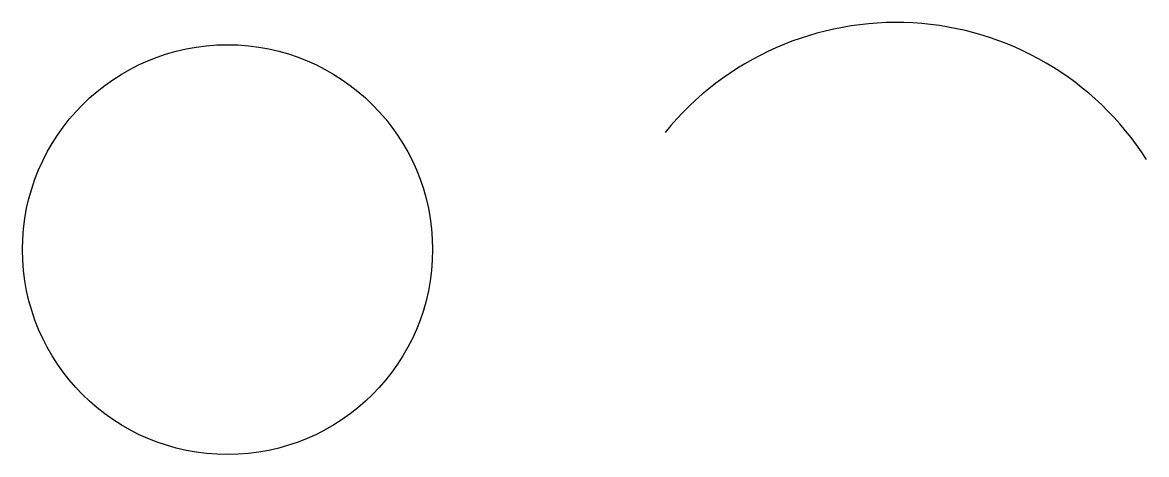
# Model space of a CAD drawing. Header units: millimetres. Extents: x 3111 to 3386, y 1411 to 1517.
import ezdxf

# ---------------------------------------------------------------- set-up
doc = ezdxf.new("R2010")
doc.units = ezdxf.units.MM
doc.layers.add('Peça', color=7, linetype='Continuous', lineweight=30)

msp = doc.modelspace()

# ---------------------------------------------------------------- linework, layer by layer
at = {"layer": 'Peça'}
msp.add_circle((3161.5, 1461.4), 50, dxfattribs=at)
msp.add_arc((3324.54, 1444.29), 72.53, 32.6439, 140.923, dxfattribs=at)

doc.saveas('drawing.dxf')
